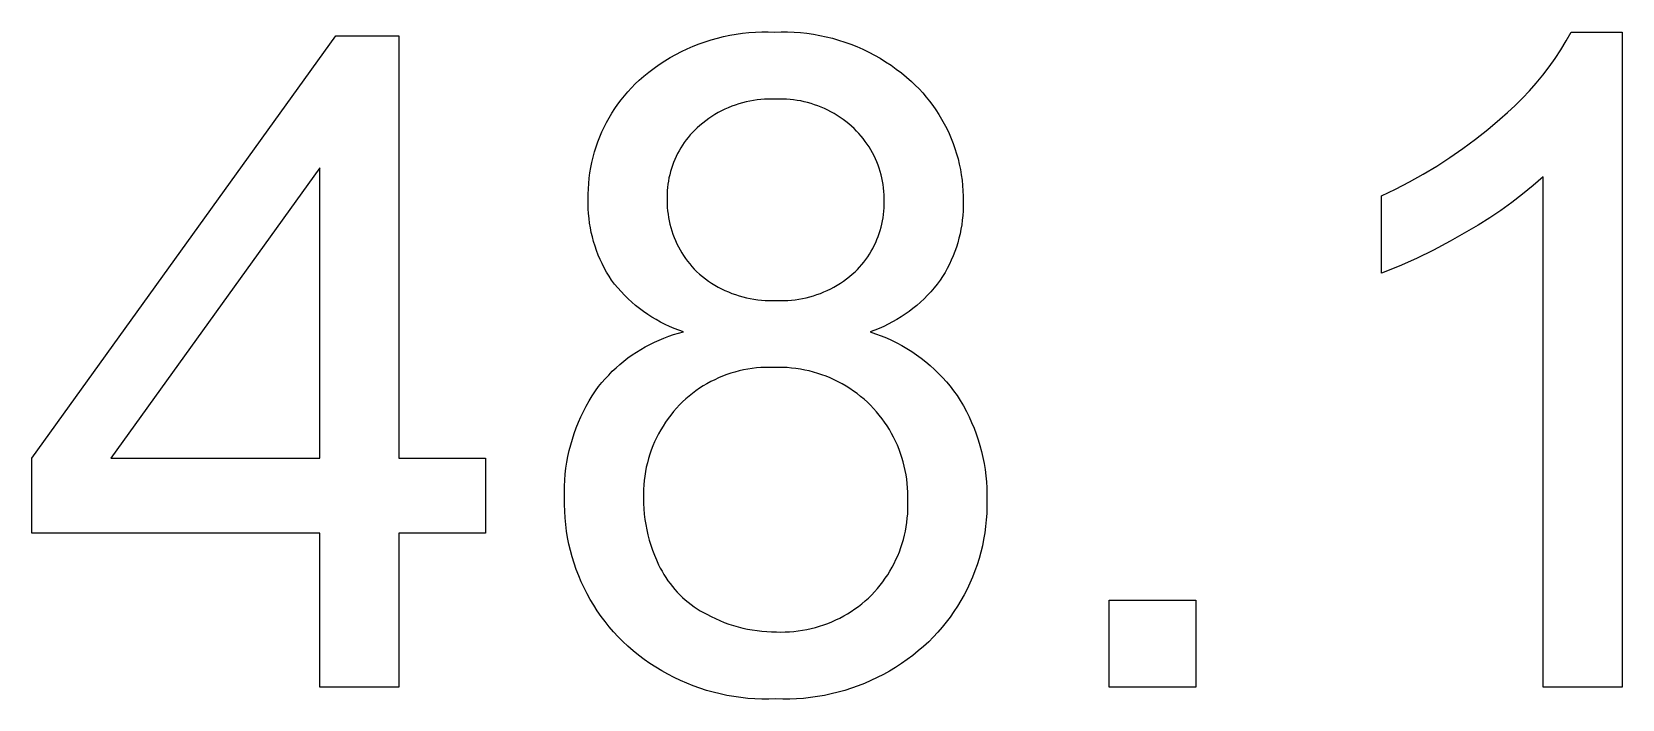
# Model space of a CAD drawing. Header units: millimetres. Extents: x -962 to 3068, y -237 to 2578.
# Drawn here: x 2433.5 to 2498.5, y -60.7 to -33.4 of the extents above; entities that cross this region are included whole.
import ezdxf

# ---------------------------------------------------------------- set-up
doc = ezdxf.new("R2010")
doc.units = ezdxf.units.MM
doc.header["$MEASUREMENT"] = 0
doc.layers.add('Domyślny', color=7, linetype='Continuous', true_color=0x000000)

msp = doc.modelspace()

# ---------------------------------------------------------------- linework, layer by layer
at = {"layer": 'Domyślny'}
for p, q in [((2433.502, -50.85), (2445.917, -33.598)), ((2445.917, -33.598), (2448.497, -33.598)), ((2448.497, -33.598), (2448.497, -50.85)), ((2461.011, -33.833), (2461.26, -33.753)), ((2461.26, -33.753), (2461.513, -33.682)), ((2461.513, -33.682), (2461.767, -33.62)), ((2461.767, -33.62), (2462.024, -33.566)), ((2462.024, -33.566), (2462.282, -33.521)), ((2462.282, -33.521), (2462.541, -33.485)), ((2462.541, -33.485), (2462.802, -33.457)), ((2462.802, -33.457), (2463.063, -33.439)), ((2463.063, -33.439), (2463.325, -33.429)), ((2463.325, -33.429), (2463.587, -33.429)), ((2463.587, -33.429), (2463.849, -33.437)), ((2463.849, -33.437), (2464.114, -33.429)), ((2464.114, -33.429), (2464.379, -33.431)), ((2464.379, -33.431), (2464.644, -33.441)), ((2464.644, -33.441), (2464.908, -33.46)), ((2464.908, -33.46), (2465.172, -33.489)), ((2465.172, -33.489), (2465.434, -33.526)), ((2465.434, -33.526), (2465.695, -33.573)), ((2465.695, -33.573), (2465.954, -33.628)), ((2465.954, -33.628), (2466.212, -33.692)), ((2466.212, -33.692), (2466.466, -33.765)), ((2466.466, -33.765), (2466.719, -33.846)), ((2496.192, -33.804), (2496.4, -33.437)), ((2496.4, -33.437), (2498.478, -33.437)), ((2498.478, -33.437), (2498.478, -60.201)), ((2459.582, -34.483), (2459.811, -34.355)), ((2459.811, -34.355), (2460.043, -34.234)), ((2460.043, -34.234), (2460.28, -34.121)), ((2460.28, -34.121), (2460.52, -34.017)), ((2460.52, -34.017), (2460.764, -33.921)), ((2460.764, -33.921), (2461.011, -33.833)), ((2466.719, -33.846), (2466.968, -33.936)), ((2466.968, -33.936), (2467.214, -34.035)), ((2467.214, -34.035), (2467.457, -34.141)), ((2467.457, -34.141), (2467.695, -34.257)), ((2467.695, -34.257), (2467.93, -34.38)), ((2467.93, -34.38), (2468.16, -34.511)), ((2495.739, -34.515), (2495.972, -34.163)), ((2495.972, -34.163), (2496.192, -33.804)), ((2458.513, -35.237), (2458.717, -35.072)), ((2458.717, -35.072), (2458.925, -34.914)), ((2458.925, -34.914), (2459.139, -34.763)), ((2459.139, -34.763), (2459.359, -34.619)), ((2459.359, -34.619), (2459.582, -34.483)), ((2468.16, -34.511), (2468.386, -34.65)), ((2468.386, -34.65), (2468.607, -34.796)), ((2468.607, -34.796), (2468.823, -34.95)), ((2468.823, -34.95), (2469.033, -35.111)), ((2495.238, -35.194), (2495.494, -34.859)), ((2495.494, -34.859), (2495.739, -34.515)), ((2457.857, -35.876), (2458.005, -35.716)), ((2458.005, -35.716), (2458.157, -35.56)), ((2458.157, -35.56), (2458.316, -35.41)), ((2458.316, -35.41), (2458.513, -35.237)), ((2469.033, -35.111), (2469.238, -35.28)), ((2469.238, -35.28), (2469.437, -35.455)), ((2469.437, -35.455), (2469.597, -35.607)), ((2469.597, -35.607), (2469.751, -35.764)), ((2494.692, -35.836), (2494.97, -35.52)), ((2494.97, -35.52), (2495.238, -35.194)), ((2457.448, -36.387), (2457.579, -36.212)), ((2457.579, -36.212), (2457.715, -36.042)), ((2457.715, -36.042), (2457.857, -35.876)), ((2462.387, -36.372), (2462.242, -36.419)), ((2462.533, -36.329), (2462.387, -36.372)), ((2462.682, -36.291), (2462.533, -36.329)), ((2462.831, -36.259), (2462.682, -36.291)), ((2462.981, -36.232), (2462.831, -36.259)), ((2463.132, -36.21), (2462.981, -36.232)), ((2463.284, -36.193), (2463.132, -36.21)), ((2463.436, -36.181), (2463.284, -36.193)), ((2463.589, -36.175), (2463.436, -36.181)), ((2463.742, -36.174), (2463.589, -36.175)), ((2463.894, -36.178), (2463.742, -36.174)), ((2464.041, -36.174), (2463.894, -36.178)), ((2464.187, -36.176), (2464.041, -36.174)), ((2464.334, -36.182), (2464.187, -36.176)), ((2464.48, -36.193), (2464.334, -36.182)), ((2464.626, -36.209), (2464.48, -36.193)), ((2464.771, -36.23), (2464.626, -36.209)), ((2464.915, -36.255), (2464.771, -36.23)), ((2465.058, -36.286), (2464.915, -36.255)), ((2465.2, -36.321), (2465.058, -36.286)), ((2465.341, -36.361), (2465.2, -36.321)), ((2465.481, -36.406), (2465.341, -36.361)), ((2469.751, -35.764), (2469.901, -35.926)), ((2469.901, -35.926), (2470.044, -36.093)), ((2470.044, -36.093), (2470.182, -36.265)), ((2470.182, -36.265), (2470.315, -36.441)), ((2494.103, -36.44), (2494.403, -36.143)), ((2494.403, -36.143), (2494.692, -35.836)), ((2456.988, -37.128), (2457.094, -36.937)), ((2457.094, -36.937), (2457.206, -36.75)), ((2457.206, -36.75), (2457.324, -36.566)), ((2457.324, -36.566), (2457.448, -36.387)), ((2461.157, -36.974), (2461.034, -37.064)), ((2461.284, -36.889), (2461.157, -36.974)), ((2461.413, -36.808), (2461.284, -36.889)), ((2461.545, -36.731), (2461.413, -36.808)), ((2461.68, -36.659), (2461.545, -36.731)), ((2461.817, -36.592), (2461.68, -36.659)), ((2461.957, -36.53), (2461.817, -36.592)), ((2462.098, -36.472), (2461.957, -36.53)), ((2462.242, -36.419), (2462.098, -36.472)), ((2465.619, -36.455), (2465.481, -36.406)), ((2465.755, -36.509), (2465.619, -36.455)), ((2465.889, -36.568), (2465.755, -36.509)), ((2466.022, -36.631), (2465.889, -36.568)), ((2466.152, -36.698), (2466.022, -36.631)), ((2466.28, -36.77), (2466.152, -36.698)), ((2466.405, -36.846), (2466.28, -36.77)), ((2466.528, -36.926), (2466.405, -36.846)), ((2466.648, -37.01), (2466.528, -36.926)), ((2466.765, -37.098), (2466.648, -37.01)), ((2470.315, -36.441), (2470.441, -36.622)), ((2470.441, -36.622), (2470.561, -36.807)), ((2470.561, -36.807), (2470.674, -36.996)), ((2470.674, -36.996), (2470.782, -37.188)), ((2492.985, -37.417), (2493.474, -37.002)), ((2493.474, -37.002), (2493.793, -36.726)), ((2493.793, -36.726), (2494.103, -36.44)), ((2456.711, -37.72), (2456.796, -37.52)), ((2456.796, -37.52), (2456.889, -37.322)), ((2456.889, -37.322), (2456.988, -37.128)), ((2460.406, -37.641), (2460.32, -37.742)), ((2460.495, -37.544), (2460.406, -37.641)), ((2460.587, -37.449), (2460.495, -37.544)), ((2460.682, -37.358), (2460.587, -37.449)), ((2460.796, -37.256), (2460.682, -37.358)), ((2460.913, -37.158), (2460.796, -37.256)), ((2461.034, -37.064), (2460.913, -37.158)), ((2466.879, -37.19), (2466.765, -37.098)), ((2466.99, -37.285), (2466.879, -37.19)), ((2467.098, -37.385), (2466.99, -37.285)), ((2467.196, -37.482), (2467.098, -37.385)), ((2467.29, -37.582), (2467.196, -37.482)), ((2467.381, -37.686), (2467.29, -37.582)), ((2470.782, -37.188), (2470.882, -37.384)), ((2470.882, -37.384), (2470.976, -37.584)), ((2470.976, -37.584), (2471.063, -37.786)), ((2492.482, -37.816), (2492.985, -37.417)), ((2456.495, -38.338), (2456.56, -38.13)), ((2456.56, -38.13), (2456.632, -37.924)), ((2456.632, -37.924), (2456.711, -37.72)), ((2459.948, -38.285), (2459.885, -38.402)), ((2460.015, -38.172), (2459.948, -38.285)), ((2460.085, -38.06), (2460.015, -38.172)), ((2460.16, -37.951), (2460.085, -38.06)), ((2460.238, -37.845), (2460.16, -37.951)), ((2460.32, -37.742), (2460.238, -37.845)), ((2467.469, -37.793), (2467.381, -37.686)), ((2467.552, -37.903), (2467.469, -37.793)), ((2467.632, -38.016), (2467.552, -37.903)), ((2467.708, -38.131), (2467.632, -38.016)), ((2467.78, -38.249), (2467.708, -38.131)), ((2467.847, -38.369), (2467.78, -38.249)), ((2471.063, -37.786), (2471.144, -37.991)), ((2471.144, -37.991), (2471.217, -38.199)), ((2471.217, -38.199), (2471.283, -38.41)), ((2491.44, -38.564), (2491.967, -38.198)), ((2491.967, -38.198), (2492.482, -37.816)), ((2445.272, -38.979), (2436.732, -50.85)), ((2445.272, -50.85), (2445.272, -38.979)), ((2456.307, -39.189), (2456.343, -38.974)), ((2456.343, -38.974), (2456.386, -38.761)), ((2456.386, -38.761), (2456.437, -38.548)), ((2456.437, -38.548), (2456.495, -38.338)), ((2459.676, -38.886), (2459.634, -39.011)), ((2459.722, -38.762), (2459.676, -38.886)), ((2459.772, -38.64), (2459.722, -38.762)), ((2459.827, -38.52), (2459.772, -38.64)), ((2459.885, -38.402), (2459.827, -38.52)), ((2467.911, -38.492), (2467.847, -38.369)), ((2467.97, -38.616), (2467.911, -38.492)), ((2468.025, -38.743), (2467.97, -38.616)), ((2468.076, -38.871), (2468.025, -38.743)), ((2468.122, -39.002), (2468.076, -38.871)), ((2471.283, -38.41), (2471.343, -38.622)), ((2471.343, -38.622), (2471.395, -38.836)), ((2471.395, -38.836), (2471.439, -39.052)), ((2490.352, -39.244), (2490.902, -38.913)), ((2490.902, -38.913), (2491.44, -38.564)), ((2456.242, -39.84), (2456.256, -39.623)), ((2456.256, -39.623), (2456.278, -39.406)), ((2456.278, -39.406), (2456.307, -39.189)), ((2459.512, -39.524), (2459.492, -39.654)), ((2459.535, -39.394), (2459.512, -39.524)), ((2459.564, -39.265), (2459.535, -39.394)), ((2459.597, -39.137), (2459.564, -39.265)), ((2459.634, -39.011), (2459.597, -39.137)), ((2468.164, -39.133), (2468.122, -39.002)), ((2468.201, -39.266), (2468.164, -39.133)), ((2468.233, -39.4), (2468.201, -39.266)), ((2468.261, -39.536), (2468.233, -39.4)), ((2468.284, -39.672), (2468.261, -39.536)), ((2471.439, -39.052), (2471.477, -39.269)), ((2471.477, -39.269), (2471.507, -39.487)), ((2471.507, -39.487), (2471.529, -39.707)), ((2489.222, -39.852), (2489.792, -39.557)), ((2489.792, -39.557), (2490.352, -39.244)), ((2495.254, -39.347), (2494.839, -39.711)), ((2495.254, -60.201), (2495.254, -39.347)), ((2456.234, -40.47), (2456.236, -40.277)), ((2456.235, -40.059), (2456.242, -39.84)), ((2456.236, -40.277), (2456.235, -40.059)), ((2459.461, -40.181), (2459.458, -40.321)), ((2459.462, -40.049), (2459.461, -40.181)), ((2459.467, -39.917), (2459.462, -40.049)), ((2459.477, -39.786), (2459.467, -39.917)), ((2459.492, -39.654), (2459.477, -39.786)), ((2468.302, -39.809), (2468.284, -39.672)), ((2468.316, -39.946), (2468.302, -39.809)), ((2468.325, -40.084), (2468.316, -39.946)), ((2468.329, -40.222), (2468.325, -40.084)), ((2468.328, -40.36), (2468.329, -40.222)), ((2471.529, -39.707), (2471.545, -39.927)), ((2471.545, -39.927), (2471.552, -40.147)), ((2471.552, -40.147), (2471.553, -40.367)), ((2488.643, -40.128), (2489.222, -39.852)), ((2488.643, -43.292), (2488.643, -40.128)), ((2494.412, -40.062), (2493.975, -40.399)), ((2494.839, -39.711), (2494.412, -40.062)), ((2456.239, -40.664), (2456.234, -40.47)), ((2456.25, -40.857), (2456.239, -40.664)), ((2456.268, -41.05), (2456.25, -40.857)), ((2459.458, -40.321), (2459.46, -40.461)), ((2459.46, -40.461), (2459.467, -40.601)), ((2459.467, -40.601), (2459.479, -40.741)), ((2459.479, -40.741), (2459.495, -40.88)), ((2459.495, -40.88), (2459.517, -41.018)), ((2468.284, -41.024), (2468.302, -40.892)), ((2468.302, -40.892), (2468.315, -40.759)), ((2468.315, -40.759), (2468.324, -40.626)), ((2468.324, -40.626), (2468.329, -40.493)), ((2468.329, -40.493), (2468.328, -40.36)), ((2471.537, -40.934), (2471.519, -41.122)), ((2471.549, -40.745), (2471.537, -40.934)), ((2471.554, -40.556), (2471.549, -40.745)), ((2471.553, -40.367), (2471.554, -40.556)), ((2493.526, -40.722), (2493.068, -41.03)), ((2493.975, -40.399), (2493.526, -40.722)), ((2456.292, -41.242), (2456.268, -41.05)), ((2456.324, -41.433), (2456.292, -41.242)), ((2456.361, -41.623), (2456.324, -41.433)), ((2459.517, -41.018), (2459.543, -41.156)), ((2459.543, -41.156), (2459.574, -41.293)), ((2459.574, -41.293), (2459.609, -41.428)), ((2459.609, -41.428), (2459.65, -41.563)), ((2459.65, -41.563), (2459.694, -41.695)), ((2468.126, -41.67), (2468.167, -41.543)), ((2468.167, -41.543), (2468.203, -41.415)), ((2468.203, -41.415), (2468.234, -41.286)), ((2468.234, -41.286), (2468.261, -41.155)), ((2468.261, -41.155), (2468.284, -41.024)), ((2471.463, -41.495), (2471.425, -41.68)), ((2471.494, -41.309), (2471.463, -41.495)), ((2471.519, -41.122), (2471.494, -41.309)), ((2492.6, -41.323), (2492.122, -41.601)), ((2493.068, -41.03), (2492.6, -41.323)), ((2456.406, -41.811), (2456.361, -41.623)), ((2456.456, -41.998), (2456.406, -41.811)), ((2456.513, -42.183), (2456.456, -41.998)), ((2456.577, -42.366), (2456.513, -42.183)), ((2459.694, -41.695), (2459.744, -41.827)), ((2459.744, -41.827), (2459.797, -41.956)), ((2459.797, -41.956), (2459.856, -42.084)), ((2459.856, -42.084), (2459.918, -42.209)), ((2459.918, -42.209), (2459.985, -42.332)), ((2467.861, -42.28), (2467.922, -42.162)), ((2467.922, -42.162), (2467.979, -42.042)), ((2467.979, -42.042), (2468.033, -41.92)), ((2468.033, -41.92), (2468.082, -41.796)), ((2468.082, -41.796), (2468.126, -41.67)), ((2471.276, -42.227), (2471.213, -42.405)), ((2471.332, -42.046), (2471.276, -42.227)), ((2471.382, -41.864), (2471.332, -42.046)), ((2471.425, -41.68), (2471.382, -41.864)), ((2491.451, -41.987), (2490.766, -42.349)), ((2492.122, -41.601), (2491.451, -41.987)), ((2456.646, -42.547), (2456.577, -42.366)), ((2456.722, -42.725), (2456.646, -42.547)), ((2456.804, -42.9), (2456.722, -42.725)), ((2459.985, -42.332), (2460.056, -42.453)), ((2460.056, -42.453), (2460.131, -42.571)), ((2460.131, -42.571), (2460.211, -42.687)), ((2460.211, -42.687), (2460.294, -42.8)), ((2460.294, -42.8), (2460.381, -42.91)), ((2467.409, -42.938), (2467.494, -42.835)), ((2467.494, -42.835), (2467.575, -42.73)), ((2467.575, -42.73), (2467.652, -42.621)), ((2467.652, -42.621), (2467.725, -42.51)), ((2467.725, -42.51), (2467.795, -42.396)), ((2467.795, -42.396), (2467.861, -42.28)), ((2471.07, -42.755), (2470.99, -42.926)), ((2471.145, -42.581), (2471.07, -42.755)), ((2471.213, -42.405), (2471.145, -42.581)), ((2490.07, -42.688), (2489.362, -43.003)), ((2490.766, -42.349), (2490.07, -42.688)), ((2456.892, -43.073), (2456.804, -42.9)), ((2456.986, -43.242), (2456.892, -43.073)), ((2457.085, -43.408), (2456.986, -43.242)), ((2457.191, -43.571), (2457.085, -43.408)), ((2460.381, -42.91), (2460.471, -43.016)), ((2460.471, -43.016), (2460.566, -43.12)), ((2460.566, -43.12), (2460.663, -43.22)), ((2460.663, -43.22), (2460.779, -43.324)), ((2460.779, -43.324), (2460.899, -43.423)), ((2460.899, -43.423), (2461.021, -43.518)), ((2461.021, -43.518), (2461.147, -43.609)), ((2466.663, -43.613), (2466.786, -43.523)), ((2466.786, -43.523), (2466.906, -43.429)), ((2466.906, -43.429), (2467.022, -43.331)), ((2467.022, -43.331), (2467.135, -43.229)), ((2467.135, -43.229), (2467.23, -43.135)), ((2467.23, -43.135), (2467.321, -43.039)), ((2467.321, -43.039), (2467.409, -42.938)), ((2470.715, -43.421), (2470.612, -43.579)), ((2470.812, -43.259), (2470.715, -43.421)), ((2470.904, -43.094), (2470.812, -43.259)), ((2470.99, -42.926), (2470.904, -43.094)), ((2489.362, -43.003), (2488.643, -43.292)), ((2457.315, -43.732), (2457.191, -43.571)), ((2457.446, -43.89), (2457.315, -43.732)), ((2457.581, -44.043), (2457.446, -43.89)), ((2457.722, -44.191), (2457.581, -44.043)), ((2461.147, -43.609), (2461.276, -43.695)), ((2461.276, -43.695), (2461.408, -43.777)), ((2461.408, -43.777), (2461.543, -43.854)), ((2461.543, -43.854), (2461.68, -43.927)), ((2461.68, -43.927), (2461.82, -43.994)), ((2461.82, -43.994), (2461.961, -44.057)), ((2461.961, -44.057), (2462.106, -44.115)), ((2462.106, -44.115), (2462.251, -44.167)), ((2462.251, -44.167), (2462.399, -44.215)), ((2465.436, -44.213), (2465.581, -44.166)), ((2465.581, -44.166), (2465.724, -44.113)), ((2465.724, -44.113), (2465.865, -44.056)), ((2465.865, -44.056), (2466.004, -43.994)), ((2466.004, -43.994), (2466.141, -43.927)), ((2466.141, -43.927), (2466.275, -43.855)), ((2466.275, -43.855), (2466.407, -43.779)), ((2466.407, -43.779), (2466.536, -43.698)), ((2466.536, -43.698), (2466.663, -43.613)), ((2470.233, -44.046), (2470.096, -44.192)), ((2470.364, -43.894), (2470.233, -44.046)), ((2470.491, -43.739), (2470.364, -43.894)), ((2470.612, -43.579), (2470.491, -43.739)), ((2457.867, -44.334), (2457.722, -44.191)), ((2458.018, -44.473), (2457.867, -44.334)), ((2458.173, -44.606), (2458.018, -44.473)), ((2458.332, -44.734), (2458.173, -44.606)), ((2458.496, -44.856), (2458.332, -44.734)), ((2462.399, -44.215), (2462.548, -44.257)), ((2462.548, -44.257), (2462.699, -44.295)), ((2462.699, -44.295), (2462.851, -44.327)), ((2462.851, -44.327), (2463.004, -44.353)), ((2463.004, -44.353), (2463.158, -44.375)), ((2463.158, -44.375), (2463.312, -44.391)), ((2463.312, -44.391), (2463.467, -44.401)), ((2463.467, -44.401), (2463.622, -44.406)), ((2463.622, -44.406), (2463.777, -44.406)), ((2463.777, -44.406), (2463.932, -44.401)), ((2463.932, -44.401), (2464.084, -44.406)), ((2464.084, -44.406), (2464.237, -44.405)), ((2464.237, -44.405), (2464.389, -44.4)), ((2464.389, -44.4), (2464.541, -44.389)), ((2464.541, -44.389), (2464.692, -44.372)), ((2464.692, -44.372), (2464.843, -44.351)), ((2464.843, -44.351), (2464.993, -44.324)), ((2464.993, -44.324), (2465.142, -44.292)), ((2465.142, -44.292), (2465.29, -44.255)), ((2465.29, -44.255), (2465.436, -44.213)), ((2469.503, -44.73), (2469.344, -44.852)), ((2469.658, -44.603), (2469.503, -44.73)), ((2469.809, -44.471), (2469.658, -44.603)), ((2469.955, -44.334), (2469.809, -44.471)), ((2470.096, -44.192), (2469.955, -44.334)), ((2458.664, -44.973), (2458.496, -44.856)), ((2458.835, -45.083), (2458.664, -44.973)), ((2459.011, -45.188), (2458.835, -45.083)), ((2459.19, -45.287), (2459.011, -45.188)), ((2459.372, -45.38), (2459.19, -45.287)), ((2459.557, -45.467), (2459.372, -45.38)), ((2459.745, -45.547), (2459.557, -45.467)), ((2468.311, -45.463), (2468.128, -45.544)), ((2468.491, -45.376), (2468.311, -45.463)), ((2468.669, -45.283), (2468.491, -45.376)), ((2468.843, -45.184), (2468.669, -45.283)), ((2469.014, -45.079), (2468.843, -45.184)), ((2469.181, -44.968), (2469.014, -45.079)), ((2469.344, -44.852), (2469.181, -44.968)), ((2458.752, -46.2), (2458.94, -46.107)), ((2458.94, -46.107), (2459.132, -46.021)), ((2459.132, -46.021), (2459.327, -45.941)), ((2459.327, -45.941), (2459.524, -45.868)), ((2459.524, -45.868), (2459.723, -45.801)), ((2459.723, -45.801), (2459.925, -45.741)), ((2459.935, -45.621), (2459.745, -45.547)), ((2459.925, -45.741), (2460.128, -45.688)), ((2460.128, -45.688), (2459.935, -45.621)), ((2467.942, -45.619), (2467.754, -45.688)), ((2467.754, -45.688), (2467.977, -45.762)), ((2468.128, -45.544), (2467.942, -45.619)), ((2467.977, -45.762), (2468.198, -45.844)), ((2468.198, -45.844), (2468.416, -45.934)), ((2468.416, -45.934), (2468.631, -46.031)), ((2468.631, -46.031), (2468.842, -46.135)), ((2457.693, -46.882), (2457.86, -46.754)), ((2457.86, -46.754), (2458.03, -46.631)), ((2458.03, -46.631), (2458.205, -46.514)), ((2458.205, -46.514), (2458.384, -46.403)), ((2458.384, -46.403), (2458.566, -46.299)), ((2458.566, -46.299), (2458.752, -46.2)), ((2468.842, -46.135), (2469.05, -46.247)), ((2469.05, -46.247), (2469.253, -46.365)), ((2469.253, -46.365), (2469.453, -46.491)), ((2469.453, -46.491), (2469.647, -46.623)), ((2469.647, -46.623), (2469.838, -46.763)), ((2469.838, -46.763), (2470.023, -46.908)), ((2457.072, -47.449), (2457.22, -47.299)), ((2457.22, -47.299), (2457.373, -47.155)), ((2457.373, -47.155), (2457.531, -47.016)), ((2457.531, -47.016), (2457.693, -46.882)), ((2462.061, -47.378), (2461.893, -47.434)), ((2462.231, -47.327), (2462.061, -47.378)), ((2462.403, -47.282), (2462.231, -47.327)), ((2462.577, -47.243), (2462.403, -47.282)), ((2462.751, -47.21), (2462.577, -47.243)), ((2462.927, -47.183), (2462.751, -47.21)), ((2463.104, -47.162), (2462.927, -47.183)), ((2463.281, -47.148), (2463.104, -47.162)), ((2463.458, -47.14), (2463.281, -47.148)), ((2463.636, -47.138), (2463.458, -47.14)), ((2463.814, -47.142), (2463.636, -47.138)), ((2463.996, -47.138), (2463.814, -47.142)), ((2464.178, -47.14), (2463.996, -47.138)), ((2464.36, -47.149), (2464.178, -47.14)), ((2464.541, -47.163), (2464.36, -47.149)), ((2464.722, -47.184), (2464.541, -47.163)), ((2464.902, -47.211), (2464.722, -47.184)), ((2465.081, -47.245), (2464.902, -47.211)), ((2465.259, -47.284), (2465.081, -47.245)), ((2465.435, -47.33), (2465.259, -47.284)), ((2465.61, -47.381), (2465.435, -47.33)), ((2465.782, -47.439), (2465.61, -47.381)), ((2470.023, -46.908), (2470.203, -47.06)), ((2470.203, -47.06), (2470.378, -47.218)), ((2470.378, -47.218), (2470.547, -47.382)), ((2470.547, -47.382), (2470.71, -47.552)), ((2456.532, -48.093), (2456.659, -47.925)), ((2456.659, -47.925), (2456.791, -47.762)), ((2456.791, -47.762), (2456.929, -47.603)), ((2456.929, -47.603), (2457.072, -47.449)), ((2460.783, -47.991), (2460.637, -48.092)), ((2460.933, -47.895), (2460.783, -47.991)), ((2461.086, -47.804), (2460.933, -47.895)), ((2461.242, -47.719), (2461.086, -47.804)), ((2461.401, -47.64), (2461.242, -47.719)), ((2461.562, -47.565), (2461.401, -47.64)), ((2461.726, -47.497), (2461.562, -47.565)), ((2461.893, -47.434), (2461.726, -47.497)), ((2465.953, -47.502), (2465.782, -47.439)), ((2466.122, -47.571), (2465.953, -47.502)), ((2466.287, -47.646), (2466.122, -47.571)), ((2466.451, -47.726), (2466.287, -47.646)), ((2466.611, -47.813), (2466.451, -47.726)), ((2466.769, -47.904), (2466.611, -47.813)), ((2466.923, -48.001), (2466.769, -47.904)), ((2467.074, -48.103), (2466.923, -48.001)), ((2470.71, -47.552), (2470.868, -47.727)), ((2470.868, -47.727), (2471.019, -47.908)), ((2471.019, -47.908), (2471.164, -48.093)), ((2456.039, -48.934), (2456.151, -48.717)), ((2456.151, -48.717), (2456.271, -48.505)), ((2456.271, -48.505), (2456.398, -48.297)), ((2456.398, -48.297), (2456.532, -48.093)), ((2459.963, -48.67), (2459.839, -48.803)), ((2460.09, -48.545), (2459.963, -48.67)), ((2460.22, -48.424), (2460.09, -48.545)), ((2460.355, -48.309), (2460.22, -48.424)), ((2460.494, -48.198), (2460.355, -48.309)), ((2460.637, -48.092), (2460.494, -48.198)), ((2467.221, -48.21), (2467.074, -48.103)), ((2467.364, -48.322), (2467.221, -48.21)), ((2467.504, -48.439), (2467.364, -48.322)), ((2467.639, -48.561), (2467.504, -48.439)), ((2467.77, -48.687), (2467.639, -48.561)), ((2467.894, -48.818), (2467.77, -48.687)), ((2471.164, -48.093), (2471.302, -48.284)), ((2471.302, -48.284), (2471.437, -48.496)), ((2471.437, -48.496), (2471.564, -48.713)), ((2471.564, -48.713), (2471.683, -48.934)), ((2455.744, -49.603), (2455.835, -49.377)), ((2455.835, -49.377), (2455.933, -49.154)), ((2455.933, -49.154), (2456.039, -48.934)), ((2459.391, -49.38), (2459.292, -49.533)), ((2459.495, -49.23), (2459.391, -49.38)), ((2459.605, -49.084), (2459.495, -49.23)), ((2459.72, -48.942), (2459.605, -49.084)), ((2459.839, -48.803), (2459.72, -48.942)), ((2468.013, -48.952), (2467.894, -48.818)), ((2468.128, -49.09), (2468.013, -48.952)), ((2468.238, -49.233), (2468.128, -49.09)), ((2468.343, -49.379), (2468.238, -49.233)), ((2468.443, -49.528), (2468.343, -49.379)), ((2471.683, -48.934), (2471.795, -49.158)), ((2471.795, -49.158), (2471.9, -49.387)), ((2455.586, -50.065), (2455.661, -49.833)), ((2455.661, -49.833), (2455.744, -49.603)), ((2459.026, -50.012), (2458.949, -50.178)), ((2459.109, -49.849), (2459.026, -50.012)), ((2459.198, -49.69), (2459.109, -49.849)), ((2459.292, -49.533), (2459.198, -49.69)), ((2468.538, -49.68), (2468.443, -49.528)), ((2468.628, -49.836), (2468.538, -49.68)), ((2468.713, -49.995), (2468.628, -49.836)), ((2468.792, -50.156), (2468.713, -49.995)), ((2471.9, -49.387), (2471.997, -49.618)), ((2471.997, -49.618), (2472.086, -49.853)), ((2472.086, -49.853), (2472.166, -50.091)), ((2455.407, -50.774), (2455.459, -50.536)), ((2455.459, -50.536), (2455.518, -50.299)), ((2455.518, -50.299), (2455.586, -50.065)), ((2458.812, -50.516), (2458.752, -50.689)), ((2458.878, -50.346), (2458.812, -50.516)), ((2458.949, -50.178), (2458.878, -50.346)), ((2468.865, -50.32), (2468.792, -50.156)), ((2468.934, -50.486), (2468.865, -50.32)), ((2468.996, -50.655), (2468.934, -50.486)), ((2469.053, -50.826), (2468.996, -50.655)), ((2472.166, -50.091), (2472.239, -50.331)), ((2472.239, -50.331), (2472.304, -50.574)), ((2472.304, -50.574), (2472.36, -50.819)), ((2433.502, -53.913), (2433.502, -50.85)), ((2436.732, -50.85), (2445.272, -50.85)), ((2448.497, -50.85), (2452.044, -50.85)), ((2452.044, -50.85), (2452.044, -53.913)), ((2455.299, -51.498), (2455.327, -51.255)), ((2455.327, -51.255), (2455.363, -51.014)), ((2455.363, -51.014), (2455.407, -50.774)), ((2458.609, -51.217), (2458.574, -51.397)), ((2458.651, -51.04), (2458.609, -51.217)), ((2458.699, -50.863), (2458.651, -51.04)), ((2458.752, -50.689), (2458.699, -50.863)), ((2469.104, -50.998), (2469.053, -50.826)), ((2469.149, -51.172), (2469.104, -50.998)), ((2469.188, -51.347), (2469.149, -51.172)), ((2472.36, -50.819), (2472.408, -51.065)), ((2472.408, -51.065), (2472.448, -51.313)), ((2472.448, -51.313), (2472.479, -51.563)), ((2455.268, -51.984), (2455.279, -51.741)), ((2455.279, -51.741), (2455.299, -51.498)), ((2458.505, -51.94), (2458.495, -52.122)), ((2458.522, -51.758), (2458.505, -51.94)), ((2458.545, -51.577), (2458.522, -51.758)), ((2458.574, -51.397), (2458.545, -51.577)), ((2469.222, -51.524), (2469.188, -51.347)), ((2469.249, -51.702), (2469.222, -51.524)), ((2469.27, -51.88), (2469.249, -51.702)), ((2469.286, -52.059), (2469.27, -51.88)), ((2472.479, -51.563), (2472.502, -51.813)), ((2472.502, -51.813), (2472.517, -52.063)), ((2455.264, -52.228), (2455.268, -51.984)), ((2455.269, -52.472), (2455.264, -52.228)), ((2455.266, -52.743), (2455.269, -52.472)), ((2458.495, -52.122), (2458.491, -52.305)), ((2458.491, -52.305), (2458.493, -52.487)), ((2458.493, -52.487), (2458.497, -52.703)), ((2469.295, -52.239), (2469.286, -52.059)), ((2469.298, -52.419), (2469.295, -52.239)), ((2469.296, -52.598), (2469.298, -52.419)), ((2469.299, -52.774), (2469.296, -52.598)), ((2472.517, -52.063), (2472.523, -52.314)), ((2472.523, -52.314), (2472.52, -52.566)), ((2472.52, -52.566), (2472.522, -52.833)), ((2455.273, -53.014), (2455.266, -52.743)), ((2455.289, -53.285), (2455.273, -53.014)), ((2458.497, -52.703), (2458.508, -52.918)), ((2458.508, -52.918), (2458.527, -53.133)), ((2458.527, -53.133), (2458.553, -53.347)), ((2469.272, -53.302), (2469.287, -53.126)), ((2469.287, -53.126), (2469.296, -52.95)), ((2469.296, -52.95), (2469.299, -52.774)), ((2472.514, -53.101), (2472.497, -53.368)), ((2472.522, -52.833), (2472.514, -53.101)), ((2445.272, -53.913), (2433.502, -53.913)), ((2445.272, -60.201), (2445.272, -53.913)), ((2452.044, -53.913), (2448.497, -53.913)), ((2448.497, -53.913), (2448.497, -60.201)), ((2455.314, -53.555), (2455.289, -53.285)), ((2455.349, -53.824), (2455.314, -53.555)), ((2455.393, -54.091), (2455.349, -53.824)), ((2458.553, -53.347), (2458.587, -53.56)), ((2458.587, -53.56), (2458.628, -53.772)), ((2458.628, -53.772), (2458.676, -53.982)), ((2469.155, -53.995), (2469.193, -53.824)), ((2469.193, -53.824), (2469.226, -53.651)), ((2469.226, -53.651), (2469.252, -53.476)), ((2469.252, -53.476), (2469.272, -53.302)), ((2472.435, -53.901), (2472.391, -54.165)), ((2472.471, -53.635), (2472.435, -53.901)), ((2472.497, -53.368), (2472.471, -53.635)), ((2455.446, -54.357), (2455.393, -54.091)), ((2455.508, -54.621), (2455.446, -54.357)), ((2458.676, -53.982), (2458.731, -54.191)), ((2458.731, -54.191), (2458.793, -54.397)), ((2458.793, -54.397), (2458.863, -54.602)), ((2468.947, -54.668), (2469.007, -54.502)), ((2469.007, -54.502), (2469.062, -54.335)), ((2469.062, -54.335), (2469.112, -54.166)), ((2469.112, -54.166), (2469.155, -53.995)), ((2472.338, -54.427), (2472.275, -54.688)), ((2472.391, -54.165), (2472.338, -54.427)), ((2455.579, -54.883), (2455.508, -54.621)), ((2455.659, -55.142), (2455.579, -54.883)), ((2455.748, -55.398), (2455.659, -55.142)), ((2458.863, -54.602), (2458.939, -54.803)), ((2458.939, -54.803), (2459.023, -55.002)), ((2459.023, -55.002), (2459.113, -55.198)), ((2459.113, -55.198), (2459.18, -55.334)), ((2468.65, -55.306), (2468.732, -55.15)), ((2468.732, -55.15), (2468.809, -54.992)), ((2468.809, -54.992), (2468.881, -54.831)), ((2468.881, -54.831), (2468.947, -54.668)), ((2472.124, -55.202), (2472.035, -55.454)), ((2472.204, -54.946), (2472.124, -55.202)), ((2472.275, -54.688), (2472.204, -54.946)), ((2455.845, -55.651), (2455.748, -55.398)), ((2455.951, -55.901), (2455.845, -55.651)), ((2459.18, -55.334), (2459.252, -55.467)), ((2459.252, -55.467), (2459.328, -55.598)), ((2459.328, -55.598), (2459.408, -55.725)), ((2459.408, -55.725), (2459.494, -55.851)), ((2459.494, -55.851), (2459.583, -55.973)), ((2468.271, -55.898), (2468.373, -55.755)), ((2468.373, -55.755), (2468.47, -55.608)), ((2468.47, -55.608), (2468.563, -55.459)), ((2468.563, -55.459), (2468.65, -55.306)), ((2471.937, -55.704), (2471.831, -55.95)), ((2472.035, -55.454), (2471.937, -55.704)), ((2456.066, -56.146), (2455.951, -55.901)), ((2456.189, -56.388), (2456.066, -56.146)), ((2456.32, -56.625), (2456.189, -56.388)), ((2459.583, -55.973), (2459.676, -56.092)), ((2459.676, -56.092), (2459.774, -56.207)), ((2459.774, -56.207), (2459.875, -56.319)), ((2459.875, -56.319), (2459.98, -56.428)), ((2459.98, -56.428), (2460.089, -56.533)), ((2467.686, -56.559), (2467.816, -56.435)), ((2467.816, -56.435), (2467.936, -56.307)), ((2467.936, -56.307), (2468.052, -56.174)), ((2468.052, -56.174), (2468.164, -56.038)), ((2468.164, -56.038), (2468.271, -55.898)), ((2471.594, -56.43), (2471.463, -56.664)), ((2471.717, -56.192), (2471.594, -56.43)), ((2471.831, -55.95), (2471.717, -56.192)), ((2456.459, -56.858), (2456.32, -56.625)), ((2456.606, -57.086), (2456.459, -56.858)), ((2456.761, -57.308), (2456.606, -57.086)), ((2460.089, -56.533), (2460.202, -56.634)), ((2460.202, -56.634), (2460.318, -56.731)), ((2460.318, -56.731), (2460.437, -56.825)), ((2460.437, -56.825), (2460.559, -56.914)), ((2460.559, -56.914), (2460.684, -56.998)), ((2460.684, -56.998), (2460.812, -57.079)), ((2460.812, -57.079), (2460.943, -57.155)), ((2460.943, -57.155), (2461.077, -57.226)), ((2466.829, -57.203), (2466.981, -57.108)), ((2466.981, -57.108), (2467.13, -57.008)), ((2467.13, -57.008), (2467.275, -56.903)), ((2467.275, -56.903), (2467.416, -56.793)), ((2467.416, -56.793), (2467.553, -56.678)), ((2467.553, -56.678), (2467.686, -56.559)), ((2471.178, -57.117), (2471.023, -57.336)), ((2471.324, -56.893), (2471.178, -57.117)), ((2471.463, -56.664), (2471.324, -56.893)), ((2477.518, -60.201), (2477.518, -56.654)), ((2477.518, -56.654), (2481.066, -56.654)), ((2481.066, -56.654), (2481.066, -60.201)), ((2456.923, -57.525), (2456.761, -57.308)), ((2457.093, -57.737), (2456.923, -57.525)), ((2457.27, -57.942), (2457.093, -57.737)), ((2461.077, -57.226), (2461.252, -57.317)), ((2461.252, -57.317), (2461.43, -57.403)), ((2461.43, -57.403), (2461.611, -57.482)), ((2461.611, -57.482), (2461.795, -57.555)), ((2461.795, -57.555), (2461.981, -57.623)), ((2461.981, -57.623), (2462.169, -57.684)), ((2462.169, -57.684), (2462.359, -57.738)), ((2462.359, -57.738), (2462.55, -57.787)), ((2462.55, -57.787), (2462.744, -57.829)), ((2462.744, -57.829), (2462.938, -57.864)), ((2465.168, -57.847), (2465.343, -57.809)), ((2465.343, -57.809), (2465.517, -57.765)), ((2465.517, -57.765), (2465.689, -57.715)), ((2465.689, -57.715), (2465.859, -57.659)), ((2465.859, -57.659), (2466.027, -57.597)), ((2466.027, -57.597), (2466.192, -57.529)), ((2466.192, -57.529), (2466.356, -57.456)), ((2466.356, -57.456), (2466.517, -57.377)), ((2466.517, -57.377), (2466.674, -57.293)), ((2466.674, -57.293), (2466.829, -57.203)), ((2470.693, -57.757), (2470.517, -57.959)), ((2470.862, -57.55), (2470.693, -57.757)), ((2471.023, -57.336), (2470.862, -57.55)), ((2457.454, -58.142), (2457.27, -57.942)), ((2457.644, -58.335), (2457.454, -58.142)), ((2457.854, -58.529), (2457.644, -58.335)), ((2462.938, -57.864), (2463.134, -57.893)), ((2463.134, -57.893), (2463.33, -57.916)), ((2463.33, -57.916), (2463.527, -57.932)), ((2463.527, -57.932), (2463.724, -57.941)), ((2463.724, -57.941), (2463.922, -57.944)), ((2463.922, -57.944), (2464.101, -57.949)), ((2464.101, -57.949), (2464.28, -57.947)), ((2464.28, -57.947), (2464.459, -57.939)), ((2464.459, -57.939), (2464.637, -57.925)), ((2464.637, -57.925), (2464.815, -57.905)), ((2464.815, -57.905), (2464.992, -57.879)), ((2464.992, -57.879), (2465.168, -57.847)), ((2470.145, -58.345), (2469.934, -58.538)), ((2470.334, -58.155), (2470.145, -58.345)), ((2470.517, -57.959), (2470.334, -58.155)), ((2458.07, -58.716), (2457.854, -58.529)), ((2458.293, -58.895), (2458.07, -58.716)), ((2458.521, -59.067), (2458.293, -58.895)), ((2458.755, -59.232), (2458.521, -59.067)), ((2469.266, -59.075), (2469.032, -59.238)), ((2469.495, -58.903), (2469.266, -59.075)), ((2469.718, -58.724), (2469.495, -58.903)), ((2469.934, -58.538), (2469.718, -58.724)), ((2458.995, -59.388), (2458.755, -59.232)), ((2459.239, -59.536), (2458.995, -59.388)), ((2459.489, -59.676), (2459.239, -59.536)), ((2459.742, -59.807), (2459.489, -59.676)), ((2468.298, -59.681), (2468.044, -59.812)), ((2468.548, -59.542), (2468.298, -59.681)), ((2468.793, -59.394), (2468.548, -59.542)), ((2469.032, -59.238), (2468.793, -59.394)), ((2448.497, -60.201), (2445.272, -60.201)), ((2460.001, -59.93), (2459.742, -59.807)), ((2460.263, -60.044), (2460.001, -59.93)), ((2460.529, -60.149), (2460.263, -60.044)), ((2460.798, -60.245), (2460.529, -60.149)), ((2461.07, -60.332), (2460.798, -60.245)), ((2461.346, -60.41), (2461.07, -60.332)), ((2461.623, -60.479), (2461.346, -60.41)), ((2466.442, -60.412), (2466.164, -60.48)), ((2466.717, -60.335), (2466.442, -60.412)), ((2466.989, -60.248), (2466.717, -60.335)), ((2467.258, -60.152), (2466.989, -60.248)), ((2467.524, -60.048), (2467.258, -60.152)), ((2467.786, -59.934), (2467.524, -60.048)), ((2468.044, -59.812), (2467.786, -59.934)), ((2481.066, -60.201), (2477.518, -60.201)), ((2498.478, -60.201), (2495.254, -60.201)), ((2461.903, -60.538), (2461.623, -60.479)), ((2462.184, -60.588), (2461.903, -60.538)), ((2462.468, -60.628), (2462.184, -60.588)), ((2462.752, -60.658), (2462.468, -60.628)), ((2463.037, -60.679), (2462.752, -60.658)), ((2463.323, -60.691), (2463.037, -60.679)), ((2463.609, -60.693), (2463.323, -60.691)), ((2463.894, -60.685), (2463.609, -60.693)), ((2464.18, -60.693), (2463.894, -60.685)), ((2464.466, -60.691), (2464.18, -60.693)), ((2464.751, -60.68), (2464.466, -60.691)), ((2465.036, -60.659), (2464.751, -60.68)), ((2465.32, -60.628), (2465.036, -60.659)), ((2465.603, -60.588), (2465.32, -60.628)), ((2465.885, -60.539), (2465.603, -60.588)), ((2466.164, -60.48), (2465.885, -60.539))]:
    msp.add_line(p, q, dxfattribs=at)

doc.saveas('drawing.dxf')
